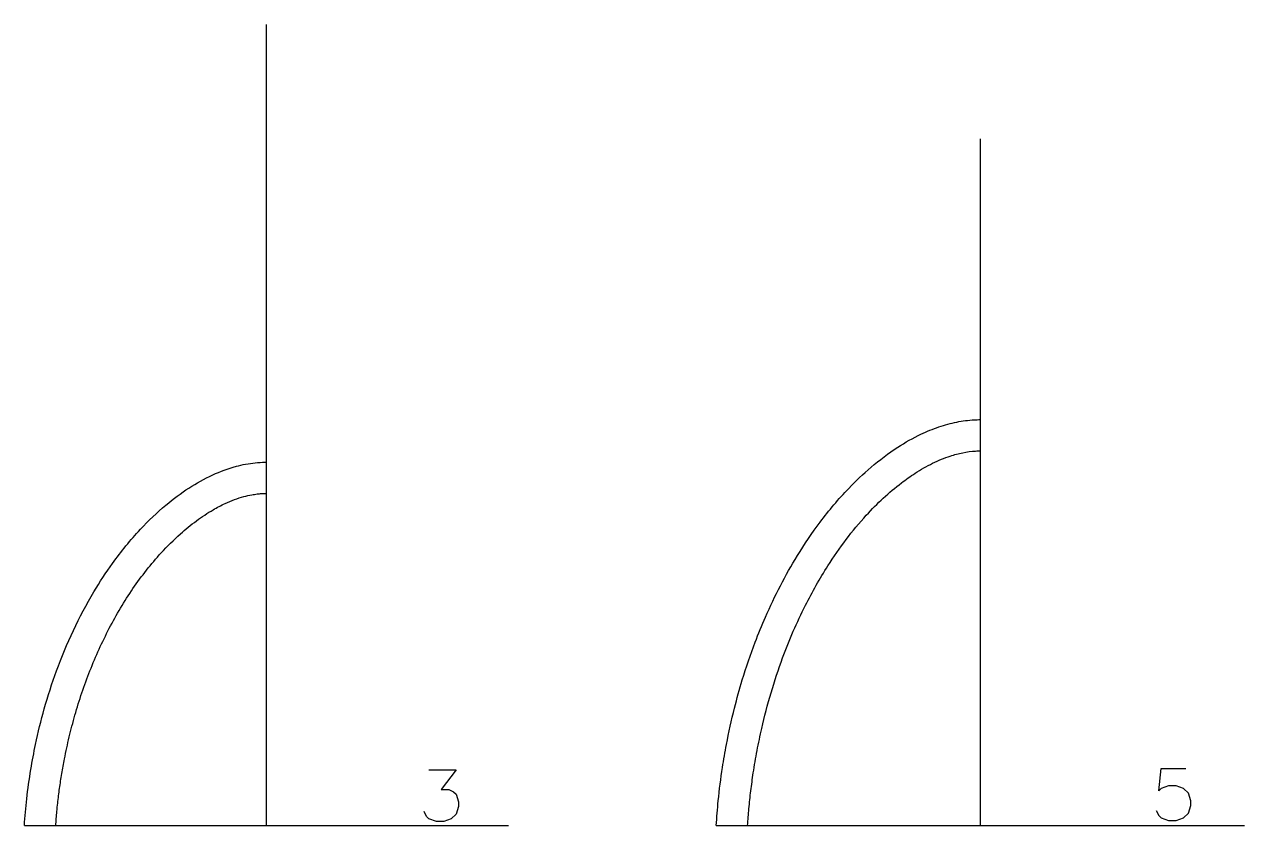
# Model space of a CAD drawing. Extents: x -7325 to -371, y -3238 to 133.
# Drawn here: x -4539.1 to -4070.3, y -666.3 to -358.5 of the extents above; entities that cross this region are included whole.
import ezdxf

# ---------------------------------------------------------------- set-up
doc = ezdxf.new("R2010")
doc.units = 0
doc.header["$MEASUREMENT"] = 0
doc.layers.add('Odd Arch Numbers', color=3, linetype='CONTINUOUS')

msp = doc.modelspace()

# ---------------------------------------------------------------- linework, layer by layer
at = {"layer": 'Odd Arch Numbers'}
for p, q in [((-4446.1, -666.28), (-4446.1, -358.52)), ((-4171.79, -666.28), (-4171.79, -402.53)), ((-4539.07, -666.28), (-4353.13, -666.28)), ((-4273.28, -666.28), (-4070.29, -666.28))]:
    msp.add_line(p, q, dxfattribs=at)
for points in [[(-4383.65, -644.8), (-4373.23, -644.8), (-4378.91, -652.37), (-4376.07, -652.37), (-4374.18, -653.32), (-4373.23, -654.27), (-4372.28, -657.11), (-4372.28, -659), (-4373.23, -661.85), (-4375.12, -663.74), (-4377.96, -664.69), (-4380.81, -664.69), (-4383.65, -663.74), (-4384.59, -662.79), (-4385.54, -660.9)], [(-4104.2, -660.5), (-4103.26, -662.4), (-4102.31, -663.34), (-4099.47, -664.29), (-4096.63, -664.29), (-4093.78, -663.34), (-4091.89, -661.45), (-4090.94, -658.61), (-4090.94, -656.71), (-4091.89, -653.87), (-4093.78, -651.98), (-4096.63, -651.03), (-4099.47, -651.03), (-4102.31, -651.98), (-4103.26, -652.92), (-4102.31, -644.4), (-4092.84, -644.4)]]:
    msp.add_lwpolyline(points, dxfattribs=at)
for points, knots in [([(-4273.28, -666.28), (-4273.04, -663.1), (-4272.48, -655.64), (-4271.12, -645.25), (-4269.09, -633.36), (-4266.61, -622.12), (-4262.98, -608.99), (-4259.01, -597.31), (-4254.08, -585.24), (-4248.77, -574.08), (-4241.87, -561.83), (-4233.3, -549.17), (-4223.77, -537.82), (-4213.7, -528.24), (-4204.4, -521.2), (-4195.52, -516.17), (-4187.87, -513.02), (-4181, -511.14), (-4175.62, -510.42), (-4172.57, -510.34), (-4171.79, -510.34)], [0, 0, 0, 0, 9.558963, 22.447899, 31.403828, 45.750678, 56.957215, 72.249697, 82.725881, 96.057807, 109.307282, 124.882223, 141.850524, 153.657793, 166.513956, 176.730128, 184.178553, 191.276703, 198.048576, 200.412725, 200.412725, 200.412725, 200.412725]), ([(-4261.25, -666.28), (-4261.08, -664.07), (-4260.91, -661.91), (-4260.62, -658.64), (-4260.5, -657.5), (-4260.26, -655.22), (-4260.13, -654.08), (-4259.7, -650.65), (-4259.38, -648.36), (-4258.59, -643.18), (-4258.1, -640.31), (-4257.03, -634.62), (-4256.43, -631.79), (-4254.74, -624.36), (-4253.54, -619.79), (-4250.87, -610.76), (-4249.39, -606.29), (-4245.21, -594.96), (-4242.29, -588.19), (-4236.36, -576.44), (-4233.5, -571.37), (-4228.18, -563.03), (-4225.85, -559.66), (-4220.92, -553.16), (-4218.33, -550.04), (-4213.52, -544.78), (-4211.34, -542.58), (-4206.85, -538.42), (-4204.53, -536.46), (-4200.42, -533.31), (-4198.65, -532.07), (-4194.66, -529.5), (-4192.42, -528.22), (-4187.9, -526.01), (-4185.62, -525.06), (-4181.75, -523.8), (-4180.16, -523.37), (-4176.91, -522.71), (-4175.26, -522.49), (-4173.04, -522.36), (-4172.42, -522.34), (-4171.79, -522.34)], [0.915117, 0.915117, 0.915117, 0.915117, 7.600829, 7.600829, 11.241935, 11.241935, 14.88304, 14.88304, 22.165251, 22.165251, 31.307682, 31.307682, 40.450112, 40.450112, 55.352961, 55.352961, 70.255809, 70.255809, 93.679442, 93.679442, 112.310471, 112.310471, 125.563, 125.563, 138.81553, 138.81553, 149.052728, 149.052728, 159.289926, 159.289926, 166.731379, 166.731379, 175.805331, 175.805331, 184.85306, 184.85306, 191.171295, 191.171295, 197.828951, 197.828951, 200.420369, 200.420369, 200.420369, 200.420369]), ([(-4539.07, -666.28), (-4538.8, -662.87), (-4538.22, -655.64), (-4536.75, -645.23), (-4534.6, -633.66), (-4531.48, -620.96), (-4526.76, -606.29), (-4520.48, -591.19), (-4513.19, -577.42), (-4504.66, -564.36), (-4495.5, -553.07), (-4485.5, -543.5), (-4476.14, -536.51), (-4467.07, -531.44), (-4458.46, -528.24), (-4451.6, -526.93), (-4447.71, -526.68), (-4446.26, -526.68), (-4446.1, -526.68)], [0, 0, 0, 0, 10.270593, 21.73573, 31.519656, 45.582042, 60.919548, 77.731039, 94.550371, 107.591265, 124.47983, 138.046093, 149.023123, 159.439634, 169.10496, 176.444361, 180.296817, 180.786068, 180.786068, 180.786068, 180.786068]), ([(-4527.03, -666.28), (-4526.88, -664.44), (-4526.74, -662.64), (-4526.48, -659.79), (-4526.37, -658.72), (-4526.16, -656.73), (-4526.05, -655.79), (-4525.82, -653.9), (-4525.69, -652.96), (-4525.3, -650.12), (-4525.01, -648.23), (-4524.37, -644.43), (-4524.03, -642.54), (-4523.12, -637.83), (-4522.51, -635.02), (-4521.18, -629.43), (-4520.45, -626.65), (-4518, -618.1), (-4516.08, -612.39), (-4511.68, -601.24), (-4509.21, -595.78), (-4503.7, -585.22), (-4500.67, -580.11), (-4494.03, -570.39), (-4490.42, -565.78), (-4484.16, -558.94), (-4481.7, -556.49), (-4477.15, -552.43), (-4475.1, -550.75), (-4470.89, -547.66), (-4468.73, -546.23), (-4465.03, -544.09), (-4463.5, -543.29), (-4459.54, -541.46), (-4457.11, -540.55), (-4453.69, -539.62), (-4452.67, -539.39), (-4450.97, -539.08), (-4450.29, -538.98), (-4449.07, -538.83), (-4448.53, -538.78), (-4447.48, -538.71), (-4446.96, -538.68), (-4446.34, -538.68), (-4446.22, -538.68), (-4446.1, -538.68)], [0.960325, 0.960325, 0.960325, 0.960325, 6.527956, 6.527956, 9.921986, 9.921986, 12.962118, 12.962118, 16.00225, 16.00225, 22.082513, 22.082513, 28.162777, 28.162777, 37.303492, 37.303492, 46.444207, 46.444207, 65.632691, 65.632691, 84.821176, 84.821176, 104.009661, 104.009661, 123.198146, 123.198146, 134.807482, 134.807482, 143.854177, 143.854177, 152.900873, 152.900873, 159.140721, 159.140721, 168.89662, 168.89662, 173.036945, 173.036945, 175.815621, 175.815621, 178.048357, 178.048357, 180.281094, 180.281094, 180.814013, 180.814013, 180.814013, 180.814013])]:
    msp.add_open_spline(points, degree=3, knots=knots, dxfattribs=at)

doc.saveas('drawing.dxf')
